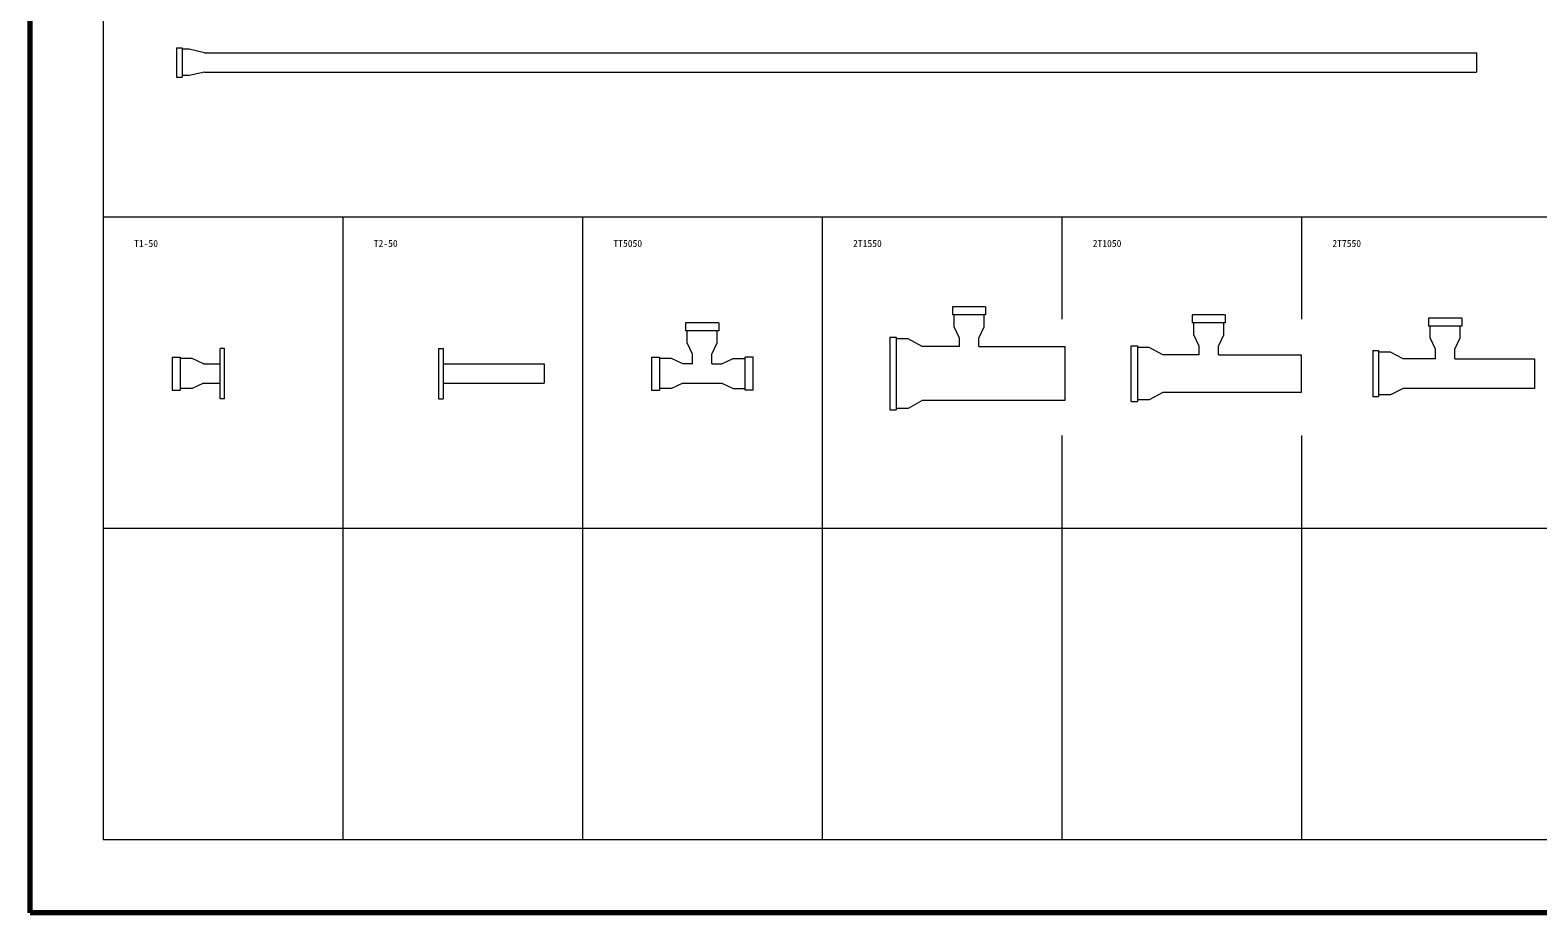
# Model space of a CAD drawing. Units: millimetres, scale not verified. Extents: x -3913 to 4087, y -2580 to 2920.
# Drawn here: x -3913 to 808, y -2580 to 185 of the extents above; entities that cross this region are included whole.
import ezdxf
from ezdxf.enums import TextEntityAlignment as Align

# ---------------------------------------------------------------- set-up
doc = ezdxf.new("R2010")
doc.units = ezdxf.units.MM
doc.header["$LTSCALE"] = 10
for name, color, linetype, lineweight in [('0-1', 4, 'Continuous', 9), ('0-8', 7, 'Continuous', 18), ('0-F', 5, 'Continuous', 70)]:
    doc.layers.add(name, color=color, linetype=linetype, lineweight=lineweight)
doc.layers.add('0-9', color=7, linetype='Continuous')
doc.styles.add('ＭＳ ゴシック', font='')
doc.styles.get('ＭＳ ゴシック').set_extended_font_data('MS Gothic')

msp = doc.modelspace()

# ---------------------------------------------------------------- linework, layer by layer
at = {"layer": '0-1'}
for p, q in [((-3684.03, 2673.88), (-3684.03, -2350.94)), ((3820.47, -401.01), (-3684.03, -401.01)), ((-2933.58, -401.01), (-2933.58, -2350.94)), ((-2183.13, -401.01), (-2183.13, -2350.94)), ((-1432.68, -401.01), (-1432.68, -2350.94)), ((-682.23, -401.01), (-682.23, -720.29)), ((68.22, -401.01), (68.22, -720.29)), ((-682.23, -1084.41), (-682.23, -2350.94)), ((68.22, -1084.41), (68.22, -2350.94)), ((3820.47, -1375.98), (-3684.03, -1375.98)), ((-3684.03, -2350.94), (3820.47, -2350.94))]:
    msp.add_line(p, q, dxfattribs=at)
at = {"layer": '0-8'}
for p, q in [((-3454.53, 129.99), (-3436.53, 129.99)), ((-3436.53, 129.99), (-3436.53, 37.99)), ((-3366.76, 114.24), (615.97, 114.24)), ((615.97, 114.24), (615.97, 53.74)), ((-3366.76, 53.74), (-3414.53, 42.99)), ((-3366.76, 53.74), (615.97, 53.74)), ((-3414.53, 42.99), (-3436.53, 42.99)), ((-1024.68, -681.98), (-1024.68, -706.98)), ((-920.68, -681.98), (-1024.68, -681.98)), ((-920.68, -706.98), (-1024.68, -706.98)), ((-920.68, -681.98), (-920.68, -706.98)), ((-274.23, -706.98), (-274.23, -731.98)), ((-170.23, -706.98), (-274.23, -706.98)), ((-170.23, -706.98), (-170.23, -731.98)), ((-1860.13, -731.98), (-1860.13, -756.98)), ((-1756.13, -731.98), (-1860.13, -731.98)), ((-1756.13, -731.98), (-1756.13, -756.98)), ((-170.23, -731.98), (-274.23, -731.98)), ((466.22, -716.98), (466.22, -741.98)), ((570.22, -716.98), (466.22, -716.98)), ((565.22, -779.18), (565.22, -741.98)), ((-1756.13, -756.98), (-1860.13, -756.98)), ((-1220.48, -776.98), (-1200.48, -776.98)), ((-1200.48, -776.98), (-1200.48, -1004.98)), ((548.47, -814.88), (565.22, -779.18)), ((-3468.03, -838.98), (-3443.03, -838.98)), ((-3468.03, -838.98), (-3468.03, -942.98)), ((-3443.03, -838.98), (-3443.03, -942.98)), ((-3318.03, -969.98), (-3318.03, -811.98)), ((-3304.03, -811.98), (-3318.03, -811.98)), ((-3304.03, -969.98), (-3304.03, -811.98)), ((-2633.58, -811.98), (-2619.58, -811.98)), ((-2619.58, -811.98), (-2619.58, -969.98)), ((-1967.13, -838.98), (-1942.13, -838.98)), ((-1942.13, -838.98), (-1942.13, -942.98)), ((-1904.93, -843.98), (-1942.13, -843.98)), ((-1869.23, -860.73), (-1904.93, -843.98)), ((-1747.03, -860.73), (-1711.33, -843.98)), ((-1711.33, -843.98), (-1674.13, -843.98)), ((-1674.13, -942.98), (-1674.13, -838.98)), ((-942.43, -806.48), (-672.68, -806.48)), ((-445.53, -803.98), (-445.53, -977.98)), ((-191.98, -831.98), (67.77, -831.98)), ((67.77, -831.98), (67.77, -949.98)), ((291.72, -818.98), (291.72, -962.98)), ((346.92, -823.98), (309.72, -823.98)), ((386.37, -844.48), (346.92, -823.98)), ((487.97, -844.48), (386.37, -844.48)), ((548.47, -844.48), (548.47, -814.88)), ((-3370.13, -860.73), (-3318.03, -860.73)), ((-2619.58, -860.73), (-2303.58, -860.73)), ((-2303.58, -860.73), (-2303.58, -921.23)), ((-1838.38, -860.73), (-1869.23, -860.73)), ((-1777.88, -860.73), (-1747.03, -860.73)), ((-3468.03, -942.98), (-3443.03, -942.98)), ((-3405.82, -937.98), (-3443.03, -937.98)), ((-3370.13, -921.23), (-3405.82, -937.98)), ((-3370.13, -921.23), (-3318.03, -921.23)), ((-2619.58, -921.23), (-2303.58, -921.23)), ((-1869.23, -921.23), (-1747.03, -921.23)), ((-1747.03, -921.23), (-1711.33, -937.98)), ((-1711.33, -937.98), (-1674.13, -937.98)), ((-1649.13, -942.98), (-1674.13, -942.98)), ((-3304.03, -969.98), (-3318.03, -969.98)), ((-464.53, -977.98), (-445.53, -977.98)), ((67.77, -949.98), (-366.38, -949.98)), ((291.72, -962.98), (309.72, -962.98))]:
    msp.add_line(p, q, dxfattribs=at)
for points in [[(-3454.53, 129.99), (-3454.53, 37.99), (-3436.53, 37.99)], [(-3366.76, 114.24), (-3414.53, 124.99), (-3436.53, 124.99)], [(-1002.93, -806.48), (-1002.93, -779.88), (-1019.68, -744.18), (-1019.68, -706.98)], [(-942.43, -806.48), (-942.43, -779.88), (-925.68, -744.18), (-925.68, -706.98)], [(-252.48, -831.98), (-252.48, -804.88), (-269.23, -769.18), (-269.23, -731.98)], [(-191.98, -831.98), (-191.98, -804.88), (-175.23, -769.18), (-175.23, -731.98)], [(570.22, -716.98), (570.22, -741.98), (466.22, -741.98)], [(487.97, -844.48), (487.97, -814.88), (471.22, -779.18), (471.22, -741.98)], [(-1838.38, -860.73), (-1838.38, -829.88), (-1855.13, -794.18), (-1855.13, -756.98)], [(-1777.88, -860.73), (-1777.88, -829.88), (-1761.13, -794.18), (-1761.13, -756.98)], [(-1220.48, -776.98), (-1220.48, -1004.98), (-1200.48, -1004.98)], [(-1002.93, -806.48), (-1119.83, -806.48), (-1163.28, -781.98), (-1200.48, -781.98)], [(-3370.13, -860.73), (-3405.82, -843.98), (-3443.03, -843.98)], [(-2633.58, -811.98), (-2633.58, -969.98), (-2619.58, -969.98)], [(-1967.13, -838.98), (-1967.13, -942.98), (-1942.13, -942.98)], [(-1649.13, -942.98), (-1649.13, -838.98), (-1674.13, -838.98)], [(-672.68, -806.48), (-672.68, -975.48), (-1119.83, -975.48), (-1163.28, -999.98), (-1200.48, -999.98)], [(-464.53, -977.98), (-464.53, -803.98), (-445.53, -803.98)], [(-252.48, -831.98), (-366.38, -831.98), (-408.33, -808.98), (-445.53, -808.98)], [(291.72, -818.98), (309.72, -818.98), (309.72, -962.98)], [(548.47, -844.48), (798.22, -844.48), (798.22, -937.48), (386.37, -937.48), (346.92, -957.98), (309.72, -957.98)], [(-1869.23, -921.23), (-1904.93, -937.98), (-1942.13, -937.98)], [(-366.38, -949.98), (-408.33, -972.98), (-445.53, -972.98)]]:
    msp.add_lwpolyline(points, dxfattribs=at)
at = {"layer": '0-F'}
for p, q in [((-3912.76, -2580.35), (-3912.76, 2919.65)), ((4087.24, -2580.35), (-3912.76, -2580.35))]:
    msp.add_line(p, q, dxfattribs=at)

# ---------------------------------------------------------------- texts
at = {"layer": '0-9', "style": 'ＭＳ ゴシック'}
for s, p in [('T1-50', (-3587.15, -500.83)), ('T2-50', (-2836.7, -500.83)), ('TT5050', (-2086.25, -500.83)), ('2T1550', (-1335.8, -500.83)), ('2T1050', (-585.35, -500.83)), ('2T7550', (165.1, -500.83))]:
    msp.add_text(s, height=21.99, dxfattribs=at).set_placement(p, align=Align.BOTTOM_LEFT)

doc.saveas('drawing.dxf')
